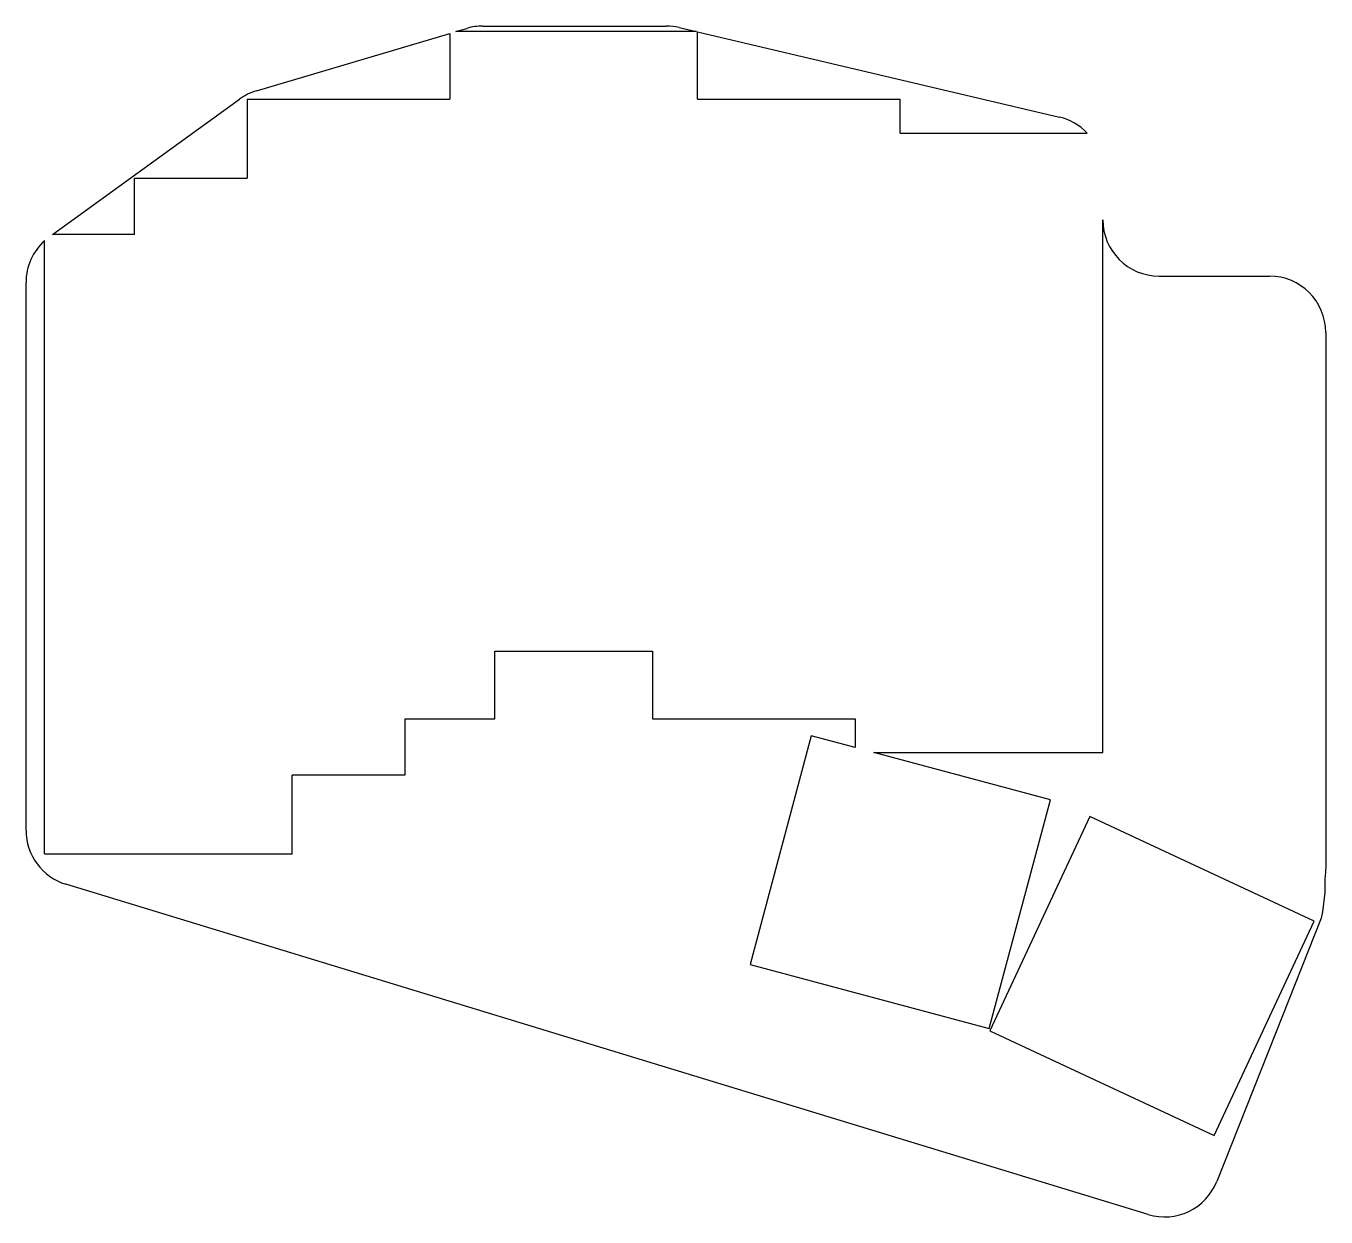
# Model space of a CAD drawing. Header units: millimetres. Extents: x 87 to 203, y -143 to -37.
import ezdxf

# ---------------------------------------------------------------- set-up
doc = ezdxf.new("R2010")
doc.units = ezdxf.units.MM

msp = doc.modelspace()

# ---------------------------------------------------------------- linework, layer by layer
for p, q in [((107.82, -42.76), (125, -37.65)), ((125, -37.65), (125, -43.5)), ((125.52, -37.5), (126.5, -37.21)), ((146.92, -37.5), (125.52, -37.5)), ((127.93, -37), (144.22, -37)), ((145.37, -37.13), (146.92, -37.5)), ((147, -37.52), (179.15, -45.09)), ((147, -43.5), (147, -37.52)), ((89.7, -55.5), (106.31, -43.5)), ((107, -43.5), (125, -43.5)), ((107, -43.5), (107, -50.5)), ((147, -43.5), (165, -43.5)), ((165, -46.5), (165, -43.5)), ((165, -46.5), (181.61, -46.5)), ((97, -50.5), (107, -50.5)), ((97, -55.5), (97, -50.5)), ((183, -101.5), (183, -54.2)), ((89, -110.5), (89, -56.04)), ((97, -55.5), (89.7, -55.5)), ((87.35, -108.4), (87.35, -59.76)), ((188, -59.2), (197.8, -59.2)), ((202.8, -64.2), (202.8, -107.5)), ((129, -98.5), (129, -92.5)), ((129, -92.5), (143, -92.5)), ((143, -92.5), (143, -98.5)), ((121, -98.5), (121, -103.5)), ((121, -98.5), (129, -98.5)), ((143, -98.5), (161, -98.5)), ((161, -98.5), (161, -101.06)), ((157.09, -100.01), (151.66, -120.3)), ((161, -101.06), (157.09, -100.01)), ((162.65, -101.5), (183, -101.5)), ((178.34, -105.7), (162.65, -101.5)), ((111, -110.5), (111, -103.5)), ((121, -103.5), (111, -103.5)), ((172.91, -125.99), (178.34, -105.7)), ((181.84, -107.16), (172.96, -126.19)), ((201.77, -116.46), (181.84, -107.16)), ((202.8, -107.5), (202.82, -110.93)), ((89, -110.5), (111, -110.5)), ((202.81, -111.53), (202.78, -112.12)), ((202.82, -110.93), (202.81, -111.53)), ((202.72, -112.7), (202.71, -113.31)), ((202.78, -112.12), (202.72, -112.7)), ((187.02, -142.5), (90.89, -113.18)), ((202.72, -113.92), (202.52, -115.64)), ((202.71, -113.31), (202.72, -113.92)), ((192.9, -135.49), (201.77, -116.46)), ((202.39, -116.19), (198.34, -126.43)), ((202.52, -115.64), (202.39, -116.19)), ((151.66, -120.3), (172.91, -125.99)), ((172.96, -126.19), (192.9, -135.49)), ((198.33, -126.44), (193.13, -139.57))]:
    msp.add_line(p, q)
for centre, start, end in [((127.93, -42), 90, 106.543), ((144.22, -42), 76.7428, 90), ((109.24, -47.55), 106.543, 125.8536), ((178, -49.96), 43.771, 76.7428), ((188, -54.2), 180, 270), ((92.35, -59.76), 132.0671, 180), ((197.8, -64.2), 0, 90), ((92.35, -108.4), 180, 253.0355), ((193.69, -124.6), 338.3665, 338.4336), ((188.48, -137.72), 253.0355, 338.3665)]:
    msp.add_arc(centre, 5, start, end)

doc.saveas('drawing.dxf')
